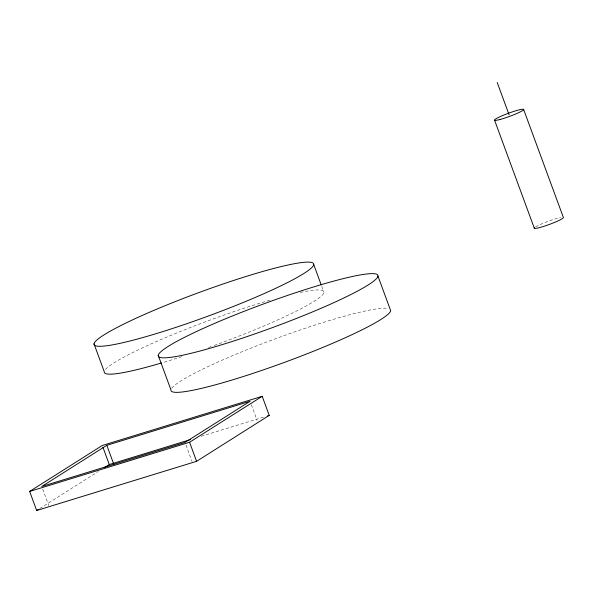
<?xml version="1.0" encoding="UTF-8"?>
<svg xmlns="http://www.w3.org/2000/svg" width="593" height="593" viewBox="0 0 593 593"><rect width="100%" height="100%" fill="white"/><g stroke="black" fill="none" stroke-linecap="round" stroke-linejoin="round"><path stroke-width="0.44" stroke-dasharray="2.96 2.22" d="M39.79 508.52L98.364 471.465M201.183 436.3L264.797 416.738M321.806 286.523L323.978 292.431M251.365 404.73L257.11 420.333M185.987 445.024L192.043 461.495M42.718 489.077L48.774 505.547M171.681 388.296A116.991 12.638 -20.2 0 1 273.959 339.315A116.991 12.638 -20.2 0 1 387.481 308.301M300.273 292.423A116.991 12.638 -20.2 0 1 312.555 302.289A116.991 12.638 -20.2 0 1 211.968 346.282M211.101 346.594A116.991 12.638 -20.2 0 1 208.506 347.528M181.784 356.652A116.991 12.638 -20.2 0 1 162.297 362.731M105.472 369.483A116.991 12.638 -20.2 0 1 270.912 299.917M535.568 226.926A15.522 1.675 -20.2 0 1 560.696 217.505"/><path stroke-width="0.89" d="M29.65 491.427L102.278 445.484L262.202 396.309L269.215 415.382L196.587 461.324L36.662 510.499L29.65 491.427L189.575 442.259L262.202 396.309M106.822 445.313L41.762 486.475L185.031 442.422L250.09 401.261L106.822 445.313L113.841 464.386M36.662 510.499L38.226 509.513M104.605 467.514L109.29 464.549L190.583 439.554M267.45 415.923L269.215 415.382M523.597 109.364L563.35 217.401A15.522 1.675 -20.2 0 1 548.355 224.806A15.522 1.675 -20.2 0 1 534.463 227.771M497.208 82.501L509.09 114.805M494.584 120.246L534.337 228.283M377.963 276.108A116.991 12.638 -20.2 0 1 211.308 347.869A116.991 12.638 -20.2 0 1 215.029 323.215A116.991 12.638 -20.2 0 1 377.963 276.108L390.668 310.636A116.991 12.638 -20.2 0 1 278.651 364.487A116.991 12.638 -20.2 0 1 170.94 389.883L158.235 355.355M313.734 264.582A116.991 12.638 -20.2 0 1 147.079 336.342A116.991 12.638 -20.2 0 1 150.8 311.696A116.991 12.638 -20.2 0 1 313.734 264.582L321.184 284.833M189.575 442.259L196.587 461.324M94.005 343.829L104.249 371.678A116.991 12.638 -20.2 0 0 161.452 362.983M102.915 447.218L109.29 464.549M499.832 119.541A15.522 1.675 -20.2 0 0 523.471 109.875A15.522 1.675 -20.2 0 0 503.968 114.99A15.522 1.675 -20.2 0 0 499.832 119.541"/></g></svg>
